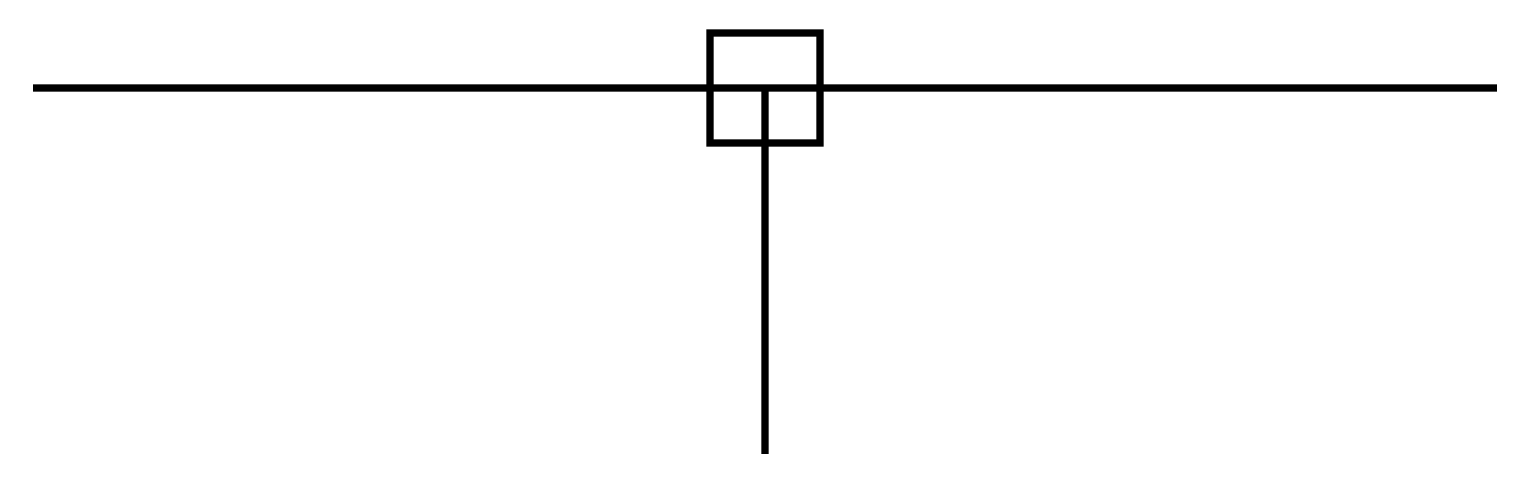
# Model space of a CAD drawing. Header units: inches. Extents: x -10.1 to 10.1, y -5 to 0.8.
import ezdxf

# ---------------------------------------------------------------- set-up
doc = ezdxf.new("R2010")
doc.units = ezdxf.units.IN
doc.header["$MEASUREMENT"] = 0

msp = doc.modelspace()

# ---------------------------------------------------------------- linework, layer by layer
at = {"color": 7, "const_width": 0.1}
msp.add_lwpolyline([(-0.75, 0.75), (0.75, 0.75), (0.75, -0.75), (-0.75, -0.75)], close=True, dxfattribs=at)
for points in [[(-10, 0), (10, 0)], [(0, 0), (0, -5)]]:
    msp.add_lwpolyline(points, dxfattribs=at)

doc.saveas('drawing.dxf')
